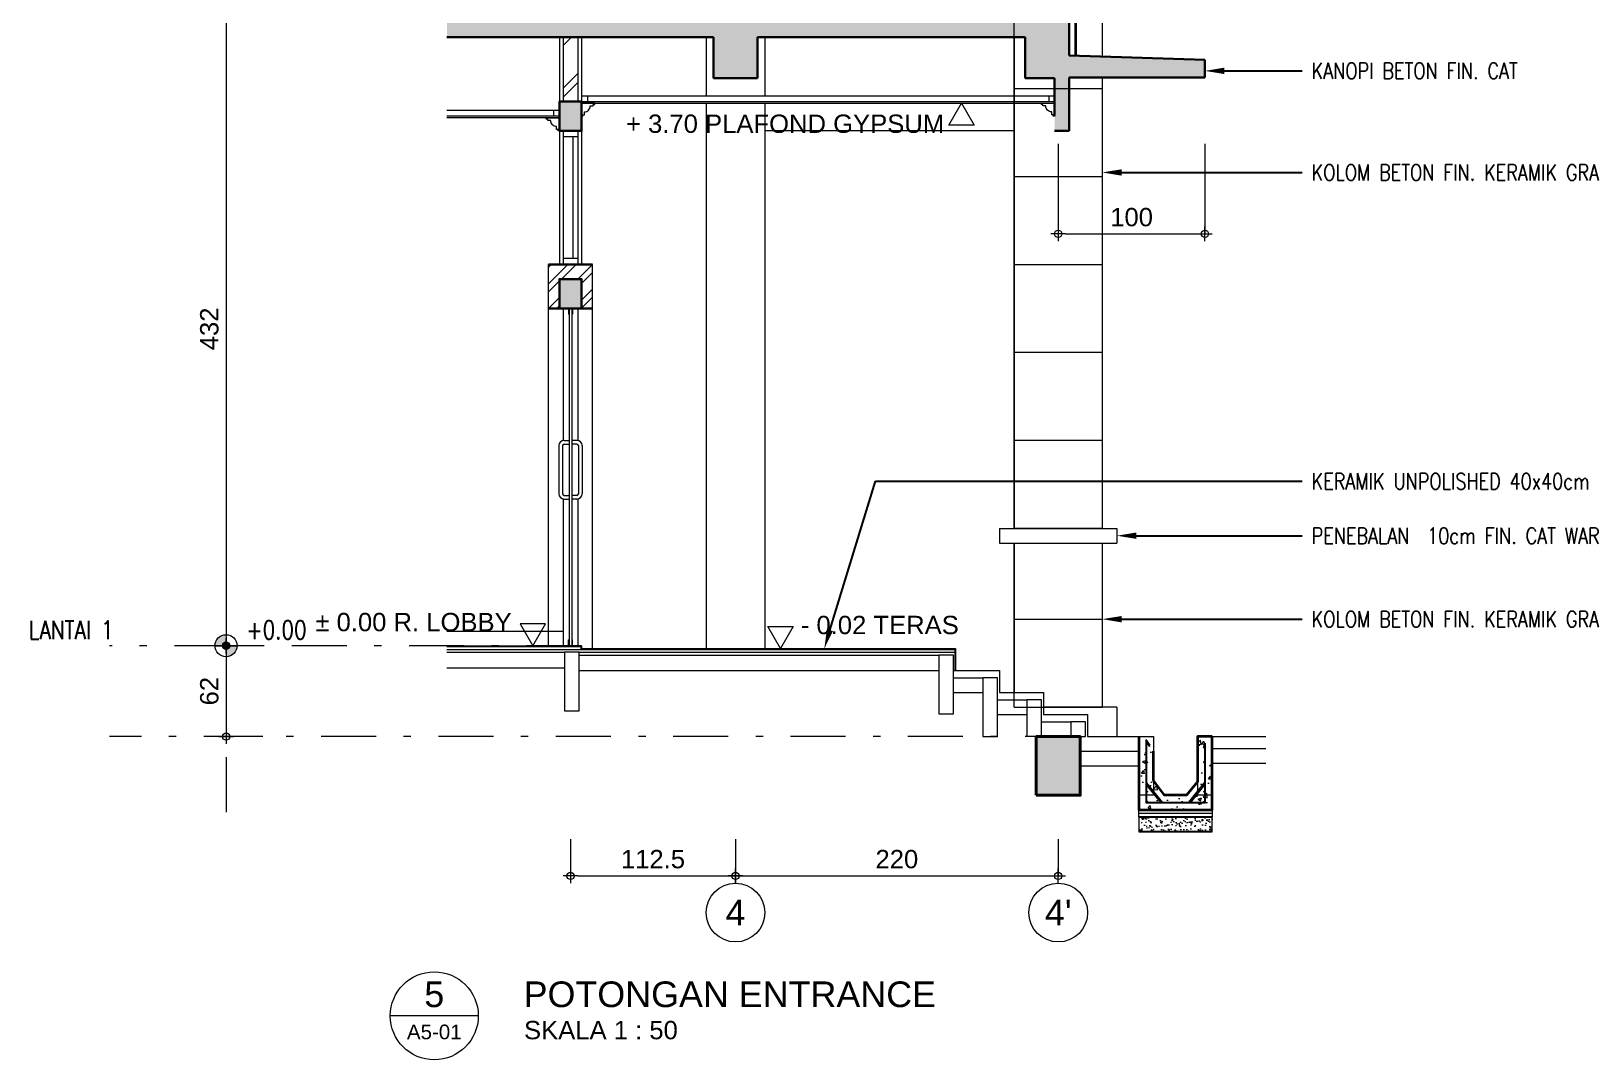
# Model space of a CAD drawing. Header units: millimetres. Extents: x -11 to 1625, y -267 to 180.
# Drawn here: x 1106.53 to 1127.8, y 140.93 to 154.96 of the extents above; entities that cross this region are included whole.
import ezdxf
from ezdxf import colors
from ezdxf.entities.mleader import LeaderData, LeaderLine
from ezdxf.enums import TextEntityAlignment as Align
from ezdxf.math import Vec2, Vec3

# ---------------------------------------------------------------- set-up
doc = ezdxf.new("R2010")
doc.units = ezdxf.units.MM
doc.linetypes.add('DASHDOT2', pattern=[0.5, 0.25, -0.125, 0, -0.125])
for name, color, linetype, lineweight in [('ars', 11, 'Continuous', 5), ('ARS DIN', 31, 'Continuous', 5), ('ARSIR BETON', 47, 'Continuous', 5), ('ARSIR WARNA', 43, 'Continuous', 0), ('AS2', 7, 'Continuous', 0), ('balok', 111, 'Continuous', 35), ('bata', 5, 'Continuous', 25), ('blk', 1, 'Continuous', 30), ('kol', 1, 'Continuous', 40), ('KOLOM', 1, 'Continuous', 30), ('kus', 63, 'Continuous', 15), ('lan', 7, 'Continuous', 15), ('not', 7, 'Continuous', 20), ('PARTISI', 190, 'Continuous', 9), ('pla', 213, 'Continuous', 15), ('sol kol', 8, 'Continuous', 0), ('tem', 5, 'Continuous', 20), ('TEXT KET. RUANG', 7, 'Continuous', 5), ('TEXT KETERANGAN', 7, 'Continuous', 9), ('u', 6, 'Continuous', 20), ('ukuran', 6, 'Continuous', 20)]:
    doc.layers.add(name, color=color, linetype=linetype, lineweight=lineweight)
doc.layers.add('NOTASI GAMBAR', color=6, linetype='Continuous')
doc.styles.add('ATTR', font='romans.shx', dxfattribs={"width": 0.8, "height": 1.735066})
doc.styles.add('S', font='SIMPLEX', dxfattribs={"width": 1.1})
doc.styles.get("Standard").update_dxf_attribs({"font": 'ARIALUNI.TTF'})
doc.linetypes.add('BATTING', pattern='A,0.0001,-0.1,[134,ltypeshp.shx,S=0.1,R=0,X=-0.1,Y=0],-0.2,[134,ltypeshp.shx,S=0.1,R=180,X=0.1,Y=0],-0.1', length=0.4001)
doc.dimstyles.new('SK 50', dxfattribs={"dimtxt": 0.25, "dimasz": 0.1, "dimexe": 0, "dimexo": 0, "dimgap": 0.1, "dimtad": 1, "dimdec": 0, "dimlfac": 50, "dimzin": 12, "dimdsep": 46, "dimtxsty": 'Standard', "dimblk": 'BULAT', "dimcen": 0.1, "dimclrd": 256, "dimclre": 256, "dimclrt": 256, "dimadec": 0, "dimazin": 3, "dimtfac": 1, "dimtdec": 0, "dimtofl": 0, "dimtmove": 0, "dimatfit": 3, "dimldrblk": 'BULAT', "dimfxl": 0, "dimtolj": 1, "dimtzin": 0, "dimlwd": -1, "dimlwe": -1, "dimarcsym": 0})

# ---------------------------------------------------------------- blocks, each defined once
blk = doc.blocks.new('PEIL')
blk.add_lwpolyline([(-0.188, 0.325), (0.188, 0.325), (0, 0)], close=True)
at = {"style": 'S', "width": 1.1, "flags": 4}
blk.add_attdef('CAT', (0.265, 0.036), '', height=0.2, dxfattribs=at)
blk = doc.blocks.new('PEILA')
blk.add_lwpolyline([(-0.188, -0.325), (0.188, -0.325), (0, 0)], close=True)
at = {"style": 'S', "width": 1.1, "flags": 4}
blk.add_attdef('CAT', (0.265, -0.289), '', height=0.2, dxfattribs=at)
blk = doc.blocks.new('BULAT')
for p, q in [((-1, 0), (1, 0)), ((0, -1), (0, 1))]:
    blk.add_line(p, q)
blk.add_circle((0, 0), 0.5)
blk = doc.blocks.new('*D69')
at = {"layer": 'Defpoints', "color": 0, "ltscale": 0.15}
for p in [(1116.129, 143.936), (1120.529, 143.936), (1120.529, 143.436)]:
    blk.add_point(p, dxfattribs=at)
at = {"layer": 'u', "ltscale": 0.15}
for p, q in [((1116.129, 143.936), (1116.129, 143.436)), ((1120.529, 143.936), (1120.529, 143.436)), ((1116.229, 143.436), (1120.429, 143.436))]:
    blk.add_line(p, q, dxfattribs=at)
at = {"layer": 'u', "ltscale": 0.15, "xscale": 0.1, "yscale": 0.1, "zscale": 0.1, "rotation": 180}
blk.add_blockref('BULAT', (1116.129, 143.436), dxfattribs=at)
at = {"layer": 'u', "ltscale": 0.15, "xscale": 0.1, "yscale": 0.1, "zscale": 0.1}
blk.add_blockref('BULAT', (1120.529, 143.436), dxfattribs=at)
at = {"layer": 'u', "ltscale": 0.15, "insert": (1118.329, 143.664), "char_height": 0.25, "attachment_point": 5}
blk.add_mtext('\\A1;220', dxfattribs=at)
blk = doc.blocks.new('*D70')
at = {"layer": 'Defpoints', "color": 0, "ltscale": 0.15}
for p in [(1113.879, 143.936), (1116.129, 143.936), (1116.129, 143.436)]:
    blk.add_point(p, dxfattribs=at)
at = {"layer": 'u', "ltscale": 0.15}
for p, q in [((1113.879, 143.936), (1113.879, 143.436)), ((1116.129, 143.936), (1116.129, 143.436)), ((1113.979, 143.436), (1116.029, 143.436))]:
    blk.add_line(p, q, dxfattribs=at)
at = {"layer": 'u', "ltscale": 0.15, "xscale": 0.1, "yscale": 0.1, "zscale": 0.1, "rotation": 180}
blk.add_blockref('BULAT', (1113.879, 143.436), dxfattribs=at)
at = {"layer": 'u', "ltscale": 0.15, "xscale": 0.1, "yscale": 0.1, "zscale": 0.1}
blk.add_blockref('BULAT', (1116.129, 143.436), dxfattribs=at)
at = {"layer": 'u', "ltscale": 0.15, "insert": (1115.004, 143.664), "char_height": 0.25, "attachment_point": 5}
blk.add_mtext('\\A1;112.5', dxfattribs=at)
blk = doc.blocks.new('NAV')
blk.add_circle((0, -0.4), 0.4)
at = {"style": 'S', "width": 0.75, "flags": 4}
blk.add_attdef('AV', text='', height=0.3, dxfattribs=at).set_placement((0, -0.4), align=Align.MIDDLE)
blk = doc.blocks.new('Ndtpd')
blk.add_line((0.747, 0), (-0.747, 0))
blk.add_circle((0, 0), 0.747)
at = {"flags": 4}
for tag, height, p in [('NO', 0.5, (0, 0.148)), ('NOLBR', 0.3, (0, -0.398))]:
    blk.add_attdef(tag, text='', height=height, dxfattribs=at).set_placement(p, align=Align.CENTER)
for tag, p, height in [('NDTPD', (1.516, 0.148), 0.5), ('SKALA', (1.523, -0.398), 0.3)]:
    blk.add_attdef(tag, p, '', height=height, dxfattribs=at)
blk = doc.blocks.new('*D104')
at = {"layer": 'Defpoints', "color": 0, "ltscale": 0.15}
for p in [(1109.684, 155.216), (1109.184, 146.576), (1109.684, 146.576)]:
    blk.add_point(p, dxfattribs=at)
at = {"layer": 'u', "ltscale": 0.15}
for p, q in [((1109.684, 155.216), (1109.184, 155.216)), ((1109.184, 155.116), (1109.184, 146.676)), ((1109.684, 146.576), (1109.184, 146.576))]:
    blk.add_line(p, q, dxfattribs=at)
at = {"layer": 'u', "ltscale": 0.15, "xscale": 0.1, "yscale": 0.1, "zscale": 0.1}
for p, rotation in [((1109.184, 155.216), 90), ((1109.184, 146.576), 270)]:
    blk.add_blockref('BULAT', p, dxfattribs=dict(at, rotation=rotation))
at = {"layer": 'u', "ltscale": 0.15, "insert": (1108.956, 150.896), "char_height": 0.25, "attachment_point": 5, "rotation": 90}
blk.add_mtext('\\A1;432', dxfattribs=at)
blk = doc.blocks.new('*D106')
at = {"layer": 'Defpoints', "color": 0, "ltscale": 0.15}
for p in [(1109.684, 146.576), (1109.184, 145.336), (1109.684, 145.336)]:
    blk.add_point(p, dxfattribs=at)
at = {"layer": 'u', "ltscale": 0.15}
for p, q in [((1109.684, 146.576), (1109.184, 146.576)), ((1109.184, 146.476), (1109.184, 145.436)), ((1109.684, 145.336), (1109.184, 145.336))]:
    blk.add_line(p, q, dxfattribs=at)
at = {"layer": 'u', "ltscale": 0.15, "xscale": 0.1, "yscale": 0.1, "zscale": 0.1}
for p, rotation in [((1109.184, 146.576), 90), ((1109.184, 145.336), 270)]:
    blk.add_blockref('BULAT', p, dxfattribs=dict(at, rotation=rotation))
at = {"layer": 'u', "ltscale": 0.15, "insert": (1108.956, 145.956), "char_height": 0.25, "attachment_point": 5, "rotation": 90}
blk.add_mtext('\\A1;62', dxfattribs=at)
blk = doc.blocks.new('*D108')
at = {"layer": 'Defpoints', "color": 0, "ltscale": 0.15}
for p in [(1120.529, 153.419), (1122.529, 153.419), (1122.529, 152.192)]:
    blk.add_point(p, dxfattribs=at)
at = {"layer": 'u', "ltscale": 0.15}
for p, q in [((1120.529, 153.419), (1120.529, 152.192)), ((1122.529, 153.419), (1122.529, 152.192)), ((1120.629, 152.192), (1122.429, 152.192))]:
    blk.add_line(p, q, dxfattribs=at)
at = {"layer": 'u', "ltscale": 0.15, "xscale": 0.1, "yscale": 0.1, "zscale": 0.1, "rotation": 180}
blk.add_blockref('BULAT', (1120.529, 152.192), dxfattribs=at)
at = {"layer": 'u', "ltscale": 0.15, "xscale": 0.1, "yscale": 0.1, "zscale": 0.1}
blk.add_blockref('BULAT', (1122.529, 152.192), dxfattribs=at)
at = {"layer": 'u', "ltscale": 0.15, "insert": (1121.529, 152.419), "char_height": 0.25, "attachment_point": 5}
blk.add_mtext('\\A1;100', dxfattribs=at)
blk = doc.blocks.new('NOT17')
h = blk.add_hatch(color=256)
edge = h.paths.add_edge_path()
edge.add_arc((0, 0), 0.05, 0, 360)
at = {"layer": 'ARSIR BETON'}
h = blk.add_hatch(color=256, dxfattribs=at)
h.paths.add_polyline_path([(0, 0.05), (0, 0.15, 0.414214), (-0.15, 0), (-0.05, 0, -0.414214)])
h.paths.add_polyline_path([(0.15, 0), (0.05, 0, -0.414214), (0, -0.05), (0, -0.15, 0.414214)])
at = {"layer": 'ukuran', "lineweight": 15}
for points in [[(-0.15, 0), (-0.05, 0)], [(0, 0.15), (0, 0.05)], [(0.05, 0), (0.15, 0)], [(0, -0.05), (0, -0.15)]]:
    blk.add_lwpolyline(points, dxfattribs=at)
at = {"layer": 'ukuran', "color": 15}
for radius in [0.15, 0.05]:
    blk.add_circle((0, 0), radius, dxfattribs=at)

msp = doc.modelspace()

# ---------------------------------------------------------------- hatches: boundary and pattern name
at = {"layer": 'ars'}
h = msp.add_hatch(dxfattribs=at)
h.set_pattern_fill('TEMBOK', color=256, scale=0.5)
h.set_pattern_definition([(45, (1085.88786, 55.57783), (-0.3535534, 0.3535534), []), (45, (1086.01286, 55.57783), (-0.3535534, 0.3535534), [])])
h.paths.add_polyline_path([(1113.9794209, 154.8758419), (1113.7794209, 154.8758419), (1113.7794209, 153.9958419), (1113.9794209, 153.9958419)])
h = msp.add_hatch(dxfattribs=at)
h.set_pattern_fill('ANSI32,_O', color=256, scale=0.025)
h.set_pattern_definition([(45, (1113.57942, 151.17584), (-0.16838, 0.16838), []), (45, (1113.69167, 151.17584), (-0.16838, 0.16838), [])])
h.paths.add_polyline_path([(1114.1794209, 151.7758419), (1113.5794209, 151.7758419), (1113.5794209, 151.1758419), (1113.7294209, 151.1758419), (1113.7294209, 151.5758419), (1114.0294209, 151.5758419), (1114.0294209, 151.1758419), (1114.1794209, 151.1758419)])
at = {"layer": 'ARS DIN'}
h = msp.add_hatch(dxfattribs=at)
h.set_pattern_fill('_USER', color=256, scale=1.2, style=0, double=1, pattern_type=0)
h.set_pattern_definition([(0, (1121.1294, 148.1758), (0, 1.2), []), (90, (1121.1294, 148.1758), (-1.2, 7e-17), [])])
h.paths.add_polyline_path([(1120.8794209, 160.4958419), (1120.8794209, 158.3958419), (1120.7794209, 158.3958419), (1120.7794209, 154.6225986), (1120.6794209, 154.6258419), (1120.6794209, 155.1158419), (1119.9294209, 155.1158419), (1119.9294209, 148.1758419), (1121.1294209, 148.1758419), (1121.1294209, 160.4958419)])
h = msp.add_hatch(dxfattribs=at)
h.set_pattern_fill('_USER', color=256, scale=1.2, style=0, double=1, pattern_type=0)
h.set_pattern_definition([(0, (1121.1294, 145.7358), (0, 1.2), []), (90, (1121.1294, 145.7358), (-1.2, 7e-17), [])])
h.paths.add_polyline_path([(1121.1294209, 147.9758419), (1119.9294209, 147.9758419), (1119.9294209, 145.7358419), (1121.1294209, 145.7358419)])
at = {"layer": 'ARSIR BETON'}
h = msp.add_hatch(dxfattribs=at)
h.set_pattern_fill('AR-CONC', color=256, scale=0.0025, style=0)
h.set_pattern_definition([(50, (870.74872, 71.86736), (0.4554469, -0.0398464), [0.04762345, -0.523858]), (355, (870.74872, 71.86736), (-0.0881042, 0.4776261), [0.0380988, -0.4190864]), (100.451, (870.78668, 71.86404), (0.3673443, 0.4377775), [0.0404737, -0.44521055]), (46.1842, (870.7487, 71.99436), (0.6776756, -0.1051024), [0.0714352, -0.785787]), (96.6356, (870.8052, 71.9856), (0.5934913, 0.6185438), [0.0607105, -0.6678158]), (351.184, (870.7487, 71.99436), (0.5934922, 0.6185427), [0.0571481, -0.6286296]), (21, (870.81222, 71.9626), (0.3790249, -0.2556555), [0.04762345, -0.523858]), (326, (870.8122, 71.9626), (0.15450006, 0.460455), [0.0380988, -0.4190864]), (71.4514, (870.8438, 71.9413), (0.5335239, 0.2048005), [0.0404737, -0.44521055]), (37.5, (870.74872, 71.86736), (0.00772126, 0.21138073), [0, -0.41400656, 0, -0.4254362, 0, -0.42067384]), (7.5, (870.74872, 71.86736), (0.16704373, 0.2504433), [0, -0.24256213, 0, -0.40448187, 0, -0.1603323]), (327.5, (870.60712, 71.86736), (0.33896548, -0.0143214), [0, -0.15874485, 0, -0.49528392, 0, -0.65720366]), (317.5, (870.54363, 71.86736), (0.37031093, 0.06356416), [0, -0.2063683, 0, -0.32891932, 0, -0.46670985])])
h.paths.add_polyline_path([(1122.4293949, 145.0358451), (1122.6293884, 145.0358451), (1122.6293884, 144.3358678), (1121.6294209, 144.3358678), (1121.6294209, 145.3358354), (1121.8294144, 145.3358354), (1121.8294144, 144.7358548), (1121.9794095, 144.5358613), (1122.2793998, 144.5358613), (1122.4273903, 144.7214849), (1122.4277088, 144.8190736), (1122.4293949, 144.8214817)])
h.paths.add_polyline_path([(1122.6293884, 145.115909), (1122.4293949, 145.115909), (1122.4293949, 145.3358354), (1122.5293917, 145.3358354), (1122.6293884, 145.3358354)])
h = msp.add_hatch(dxfattribs=at)
h.set_pattern_fill('AR-SAND', color=256, scale=0.002, style=0)
h.set_pattern_definition([(37.5, (1361.03932, 91.55268), (-0.003199959, 0.09787947), [0, -0.077213493, 0, -0.086357196, 0, -0.08254732]), (7.5, (1361.03932, 91.55268), (0.08990174, 0.143360366), [0, -0.041654648, 0, -0.06959374, 0, -0.026669134]), (327.5, (1360.97683, 91.55268), (0.158193338, 0.000287428), [0, -0.025399175, 0, -0.091437032, 0, -0.119376125]), (317.5, (1360.97683, 91.55268), (0.15270633, 0.04458442), [0, -0.012699588, 0, -0.059942054, 0, -0.068577774])])
h.paths.add_polyline_path([(1121.6294209, 144.0358776), (1122.6293884, 144.0358776), (1122.6293884, 144.2358711), (1121.6294209, 144.2358711)])
at = {"layer": 'sol kol'}
h = msp.add_hatch(color=256, dxfattribs=at)
h.dxf.hatch_style = 1
h.paths.add_polyline_path([(1112.1952872, 155.1158419), (1112.1952872, 154.8758419), (1115.8294209, 154.8758419), (1115.8294209, 154.3158419), (1116.4294209, 154.3158419), (1116.4294209, 154.8758419), (1120.0794209, 154.8758419), (1120.0794209, 154.3158419), (1120.4794209, 154.3158419), (1120.4794209, 154.0290876), (1120.4794209, 153.9158419), (1120.4794209, 153.5958419), (1120.6794209, 153.5958419), (1120.6794209, 154.3258419), (1122.5294209, 154.3258419), (1122.5294209, 154.5658419), (1120.6794209, 154.6258419), (1120.6794209, 155.1158419)])
h = msp.add_hatch(color=256, dxfattribs=at)
h.dxf.hatch_style = 1
h.paths.add_polyline_path([(1113.7294209, 153.9958419), (1113.7294209, 153.5958419), (1114.0294209, 153.5958419), (1114.0294209, 153.9958419)])
h = msp.add_hatch(color=256, dxfattribs=at)
h.dxf.hatch_style = 1
h.paths.add_polyline_path([(1113.7294209, 151.5758419), (1113.7294209, 151.1758419), (1114.0294209, 151.1758419), (1114.0294209, 151.5758419)])
h = msp.add_hatch(color=256, dxfattribs=at)
h.dxf.hatch_style = 1
h.paths.add_polyline_path([(1120.2294209, 144.5358419), (1120.8294209, 144.5358419), (1120.8294209, 145.3358419), (1120.2294209, 145.3358419)])

# ---------------------------------------------------------------- linework, layer by layer
for p, q in [((1122.6293884, 144.2358711), (1121.6294209, 144.2358711)), ((1122.6293884, 144.0358776), (1121.6294209, 144.0358776))]:
    msp.add_line(p, q)
at = {"layer": 'ars'}
for p, q in [((1120.7794209, 154.6225986), (1120.7794209, 164.3683369)), ((1113.7794209, 154.8758419), (1113.7794209, 153.9958419)), ((1113.9794209, 154.8758419), (1113.9794209, 153.9958419)), ((1114.0294209, 153.9758419), (1120.4794209, 153.9758419)), ((1113.7294209, 153.7758419), (1112.1952872, 153.7758419)), ((1112.1952872, 146.7758419), (1113.7794209, 146.7758419))]:
    msp.add_line(p, q, dxfattribs=at)
at = {"layer": 'ars', "linetype": 'BATTING', "ltscale": 0.1}
for points in [[(1112.1952872, 146.5258419), (1114.0194209, 146.5258419)], [(1113.9994209, 146.4858419), (1119.1194209, 146.4858419)]]:
    msp.add_lwpolyline(points, dxfattribs=at)
at = {"layer": 'ars'}
for points in [[(1121.6294209, 144.3358678), (1122.6293884, 144.3358678), (1122.6293884, 144.2358711), (1121.6294209, 144.2358711)], [(1121.6294209, 144.0358776), (1122.6293884, 144.0358776), (1122.6293884, 144.2358711), (1121.6294209, 144.2358711)]]:
    msp.add_lwpolyline(points, close=True, dxfattribs=at)
at = {"layer": 'ARSIR WARNA', "linetype": 'BATTING', "ltscale": 0.12}
msp.add_lwpolyline([(1122.6293884, 144.2858694), (1121.6294209, 144.2858694)], dxfattribs=at)
at = {"layer": 'AS2', "linetype": 'DASHDOT2', "ltscale": 3}
for p, q in [((1109.1836032, 165.8564548), (1109.1836032, 144.3018642)), ((1114.0294209, 146.5758419), (1107.5935086, 146.5758419)), ((1120.8294209, 145.3358419), (1107.5935086, 145.3358419))]:
    msp.add_line(p, q, dxfattribs=at)
at = {"layer": 'balok', "ltscale": 0.01}
for points in [[(1121.6294209, 145.3358419), (1121.6294209, 144.3358678), (1122.6293884, 144.3358678), (1122.6293884, 145.3358354)], [(1122.6293884, 145.3358354), (1122.4293949, 145.3358354), (1122.4293949, 144.7214849), (1122.2793998, 144.5358613), (1121.9794095, 144.5358613), (1121.8294144, 144.7358548), (1121.8294144, 145.1358419)], [(1122.6293884, 145.115909), (1122.6293884, 145.2358386)]]:
    msp.add_lwpolyline(points, dxfattribs=at)
at = {"layer": 'bata', "lineweight": 9}
for p, q in [((1121.7244178, 145.29006), (1121.7244178, 144.4308647)), ((1121.7344175, 145.2583451), (1121.7344175, 144.4408644)), ((1122.5286772, 144.4408644), (1122.5286772, 145.2074617)), ((1122.5386768, 144.4308647), (1122.5386768, 145.244781)), ((1121.7244178, 144.4308647), (1122.5386768, 144.4308647)), ((1121.7344175, 144.4408644), (1122.5286772, 144.4408644))]:
    msp.add_line(p, q, dxfattribs=at)
at = {"layer": 'bata'}
for p, q in [((1121.7676843, 145.2108351), (1121.7758756, 145.2165707)), ((1121.7344175, 144.7073339), (1121.9475931, 144.4408644)), ((1121.7344175, 144.6817222), (1121.9271037, 144.4408644)), ((1122.3112162, 144.4408644), (1122.5286772, 144.7126906)), ((1122.3317056, 144.4408644), (1122.5286772, 144.6870789))]:
    msp.add_line(p, q, dxfattribs=at)
for points in [[(1121.7758756, 145.2165707), (1121.7244178, 145.29006)], [(1121.7758756, 145.2165707), (1121.7676843, 145.2108351), (1121.7344175, 145.2583451)]]:
    msp.add_lwpolyline(points, dxfattribs=at)
at = {"layer": 'bata', "lineweight": 9}
msp.add_lwpolyline([(1122.5286772, 145.2074617), (1122.516258, 145.1859511), (1122.507598, 145.190951), (1122.5386768, 145.244781)], dxfattribs=at)
at = {"layer": 'bata'}
for centre in [(1121.7397862, 145.2383746), (1122.5233756, 145.1875232), (1121.7355008, 144.9858467), (1121.7355008, 144.9858467), (1121.738948, 144.9858467), (1122.5233085, 144.9858467), (1122.5233085, 144.9858467), (1121.7369435, 144.5858597), (1122.5213039, 144.5858597), (1121.7397862, 144.4462331), (1122.5224703, 144.4462331)]:
    msp.add_circle(centre, 0.0053687, dxfattribs=at)
at = {"layer": 'blk'}
for p, q in [((1120.6794209, 155.1158419), (1120.6794209, 154.6258419)), ((1120.6794209, 155.1158419), (1120.6794209, 154.6258419)), ((1112.1952872, 154.8758419), (1115.8294209, 154.8758419)), ((1115.8294209, 154.8758419), (1115.8294209, 154.3158419)), ((1115.8294209, 154.8758419), (1115.8294209, 154.3158419)), ((1116.4294209, 154.8758419), (1120.0794209, 154.8758419)), ((1116.4294209, 154.8758419), (1116.4294209, 154.3158419)), ((1116.4294209, 154.8758419), (1120.0794209, 154.8758419)), ((1116.4294209, 154.8758419), (1116.4294209, 154.3158419)), ((1120.6794209, 154.6258419), (1122.5294209, 154.5658419)), ((1120.6794209, 154.6258419), (1122.5294209, 154.5658419)), ((1122.5294209, 154.5658419), (1122.5294209, 154.3258419)), ((1122.5294209, 154.5658419), (1122.5294209, 154.3258419)), ((1115.8294209, 154.3158419), (1116.4294209, 154.3158419)), ((1115.8294209, 154.3158419), (1116.4294209, 154.3158419)), ((1120.4794209, 154.3158419), (1120.4794209, 154.0290876)), ((1120.4794209, 154.3158419), (1120.4794209, 154.0290876)), ((1120.6794209, 154.3258419), (1120.6794209, 153.5958419)), ((1120.6794209, 154.3258419), (1122.5294209, 154.3258419)), ((1120.6794209, 154.3258419), (1120.6794209, 153.5958419)), ((1120.6794209, 154.3258419), (1122.5294209, 154.3258419)), ((1120.4794209, 154.1158419), (1120.4794209, 153.7958419)), ((1120.4794209, 154.1158419), (1120.4794209, 153.7958419)), ((1120.4794209, 154.0290876), (1120.4794209, 153.9158419)), ((1120.4794209, 154.0290876), (1120.4794209, 153.9158419)), ((1120.4794209, 153.5958419), (1120.6794209, 153.5958419)), ((1120.4794209, 153.5958419), (1120.6794209, 153.5958419))]:
    msp.add_line(p, q, dxfattribs=at)
msp.add_lwpolyline([(1120.4794209, 154.3158419), (1120.0794209, 154.3158419), (1120.0794209, 154.8758419)], dxfattribs=at)
for points in [[(1113.7294209, 153.5958419), (1114.0294209, 153.5958419), (1114.0294209, 153.9958419), (1113.7294209, 153.9958419)], [(1113.7294209, 151.1758419), (1114.0294209, 151.1758419), (1114.0294209, 151.5758419), (1113.7294209, 151.5758419)]]:
    msp.add_lwpolyline(points, close=True, dxfattribs=at)
at = {"layer": 'kol'}
msp.add_lwpolyline([(1120.2294209, 144.5358419), (1120.8294209, 144.5358419), (1120.8294209, 145.3358419), (1120.2294209, 145.3358419)], close=True, dxfattribs=at)
at = {"layer": 'KOLOM'}
for p, q in [((1113.5794209, 151.7758419), (1114.1794209, 151.7758419)), ((1113.5794209, 151.1758419), (1114.1794209, 151.1758419))]:
    msp.add_line(p, q, dxfattribs=at)
at = {"layer": 'kus'}
for p, q in [((1113.7794209, 153.5958419), (1113.7794209, 151.7758419)), ((1113.9794209, 153.5158419), (1113.7794209, 153.5158419)), ((1113.9094209, 153.5158419), (1113.9094209, 151.8558419)), ((1113.9794209, 153.5958419), (1113.9794209, 151.7758419)), ((1113.9794209, 151.8558419), (1113.7794209, 151.8558419)), ((1113.8514209, 151.1758419), (1113.8514209, 151.0958419)), ((1113.8614209, 151.0958419), (1113.8514209, 151.0958419)), ((1113.8614209, 151.1758419), (1113.8614209, 146.5758419)), ((1113.8974209, 151.1758419), (1113.8974209, 146.5758419)), ((1113.9074209, 151.0958419), (1113.8974209, 151.0958419)), ((1113.9074209, 151.1758419), (1113.9074209, 151.0958419)), ((1113.7914209, 149.3758419), (1113.8614209, 149.3758419)), ((1113.9674209, 149.3758419), (1113.8974209, 149.3758419)), ((1113.7214209, 149.3058419), (1113.7214209, 148.6458419)), ((1113.7714209, 149.3058419), (1113.7714209, 148.6458419)), ((1113.7914209, 149.3258419), (1113.8614209, 149.3258419)), ((1113.9674209, 149.3258419), (1113.8974209, 149.3258419)), ((1113.9874209, 149.3058419), (1113.9874209, 148.6458419)), ((1114.0374209, 149.3058419), (1114.0374209, 148.6458419)), ((1113.7914209, 148.6258419), (1113.8614209, 148.6258419)), ((1113.7914209, 148.5758419), (1113.8614209, 148.5758419)), ((1113.9674209, 148.6258419), (1113.8974209, 148.6258419)), ((1113.9674209, 148.5758419), (1113.8974209, 148.5758419)), ((1113.8614209, 146.6558419), (1113.8514209, 146.6558419)), ((1113.8514209, 146.5758419), (1113.8514209, 146.6558419)), ((1113.9074209, 146.6558419), (1113.8974209, 146.6558419)), ((1113.9074209, 146.5758419), (1113.9074209, 146.6558419))]:
    msp.add_line(p, q, dxfattribs=at)
for centre, radius, start, end in [((1113.7914209, 149.3058419), 0.07, 90, 180), ((1113.9674209, 149.3058419), 0.07, 0, 90), ((1113.7914209, 149.3058419), 0.02, 90, 180), ((1113.9674209, 149.3058419), 0.02, 0, 90), ((1113.7914209, 148.6458419), 0.07, 180, 270), ((1113.7914209, 148.6458419), 0.02, 180, 270), ((1113.9674209, 148.6458419), 0.02, 270, 0), ((1113.9674209, 148.6458419), 0.07, 270, 0)]:
    msp.add_arc(centre, radius, start, end, dxfattribs=at)
at = {"layer": 'lan'}
for p, q in [((1113.7294209, 153.5958419), (1113.7294209, 151.7758419)), ((1114.0294209, 153.5958419), (1114.0294209, 151.7758419)), ((1119.9294209, 153.5958419), (1116.5294209, 153.5958419)), ((1113.5794209, 146.5758419), (1113.5794209, 151.7758419)), ((1114.1794209, 146.5358419), (1114.1794209, 151.7758419)), ((1112.1952872, 146.5758419), (1114.0294209, 146.5758419)), ((1114.0294209, 146.5758419), (1114.0294209, 146.5358419)), ((1114.0294209, 146.5358419), (1119.1294209, 146.5358419)), ((1119.1294209, 146.5358419), (1119.1294209, 146.2358419)), ((1112.1952872, 146.2758419), (1113.7994209, 146.2758419)), ((1113.9994209, 146.2358419), (1118.8994209, 146.2358419)), ((1119.0994209, 146.2358419), (1119.1294209, 146.2358419)), ((1119.1294209, 146.2358419), (1119.7294209, 146.2358419)), ((1119.7294209, 146.2358419), (1119.7294209, 145.9358419)), ((1119.0994209, 146.1358419), (1119.4994209, 146.1358419)), ((1119.0994209, 145.9358419), (1119.4994209, 145.9358419)), ((1119.6994209, 145.8358419), (1120.0994209, 145.8358419)), ((1119.7294209, 145.9358419), (1120.3294209, 145.9358419)), ((1120.3294209, 145.9358419), (1120.3294209, 145.6358419)), ((1119.6994209, 145.6358419), (1120.0994209, 145.6358419)), ((1120.2994209, 145.5358419), (1120.6994209, 145.5358419)), ((1120.3294209, 145.6358419), (1120.9294209, 145.6358419)), ((1120.9294209, 145.6358419), (1120.9294209, 145.3358419)), ((1120.2994209, 145.3358419), (1120.6994209, 145.3358419)), ((1120.9294209, 145.3358419), (1121.8294209, 145.3358419)), ((1121.8294209, 145.3358419), (1121.8294209, 145.1358419)), ((1121.8294209, 145.3358419), (1121.8294209, 145.1358419)), ((1122.4294209, 145.3358419), (1123.3590823, 145.3358419)), ((1122.6293884, 145.3358354), (1122.6293884, 145.2078395)), ((1122.6293884, 145.3358354), (1122.6293884, 145.2078395)), ((1120.8294209, 145.1358419), (1121.6294209, 145.1358419)), ((1122.6294209, 145.1758419), (1123.3590823, 145.1758419)), ((1120.8294209, 144.9358419), (1121.6294209, 144.9358419)), ((1122.6294209, 144.9758419), (1123.3590823, 144.9758419))]:
    msp.add_line(p, q, dxfattribs=at)
for points in [[(1114.1894209, 153.9358419), (1114.1894209, 153.9558419), (1114.2094209, 153.9558419), (1114.2094209, 153.9758419), (1114.0294209, 153.9758419), (1114.0294209, 153.7958419), (1114.0494209, 153.7958419), (1114.0494209, 153.8158419), (1114.0694209, 153.8158419), (1114.0694209, 153.8558419, 0.4142135624), (1114.1494209, 153.9358419)], [(1120.3194209, 153.9358419), (1120.3194209, 153.9558419), (1120.2994209, 153.9558419), (1120.2994209, 153.9758419), (1120.4794209, 153.9758419), (1120.4794209, 153.7958419), (1120.4594209, 153.7958419), (1120.4594209, 153.8158419), (1120.4394209, 153.8158419), (1120.4394209, 153.8558419, -0.4142135624), (1120.3594209, 153.9358419)], [(1120.3194209, 153.9358419), (1120.3194209, 153.9558419), (1120.2994209, 153.9558419), (1120.2994209, 153.9758419), (1120.4794209, 153.9758419), (1120.4794209, 153.7958419), (1120.4594209, 153.7958419), (1120.4594209, 153.8158419), (1120.4394209, 153.8158419), (1120.4394209, 153.8558419, -0.4142135624), (1120.3594209, 153.9358419)], [(1113.5694209, 153.7358419), (1113.5694209, 153.7558419), (1113.5494209, 153.7558419), (1113.5494209, 153.7758419), (1113.7294209, 153.7758419), (1113.7294209, 153.5958419), (1113.7094209, 153.5958419), (1113.7094209, 153.6158419), (1113.6894209, 153.6158419), (1113.6894209, 153.6558419, -0.4142135624), (1113.6094209, 153.7358419)]]:
    msp.add_lwpolyline(points, format="xyb", close=True, dxfattribs=at)
for points in [[(1112.1952872, 146.5758419), (1114.0294209, 146.5758419), (1114.0294209, 146.5358419), (1119.1294209, 146.5358419), (1119.1294209, 146.2358419)], [(1112.1952872, 146.5658419), (1114.0194209, 146.5658419), (1114.0194209, 146.5258419), (1119.1194209, 146.5258419), (1119.1194209, 146.2358419)], [(1112.1952872, 146.4858419), (1113.7994209, 146.4858419)], [(1113.9994209, 146.4458419), (1118.8994209, 146.4458419)]]:
    msp.add_lwpolyline(points, dxfattribs=at)
at = {"layer": 'PARTISI'}
for p, q in [((1113.7794209, 151.1758419), (1113.7794209, 149.3748056)), ((1113.9794209, 151.1758419), (1113.9794209, 149.3748056)), ((1113.7794209, 148.5768781), (1113.7794209, 146.5758419)), ((1113.9794209, 148.5768781), (1113.9794209, 146.5758419))]:
    msp.add_line(p, q, dxfattribs=at)
at = {"layer": 'pla'}
for p, q in [((1120.7594209, 154.6232473), (1120.7594209, 164.3483369)), ((1114.0294209, 154.0758419), (1120.4794209, 154.0758419)), ((1114.1094209, 154.0758419), (1114.1094209, 153.9958419)), ((1120.3994209, 154.0758419), (1120.3994209, 153.9958419)), ((1120.3994209, 154.0758419), (1120.3994209, 153.9958419)), ((1113.7294209, 153.8758419), (1112.1952872, 153.8758419)), ((1113.6494209, 153.8758419), (1113.6494209, 153.7958419)), ((1114.0294209, 153.9958419), (1120.4794209, 153.9958419)), ((1113.7294209, 153.7958419), (1112.1952872, 153.7958419))]:
    msp.add_line(p, q, dxfattribs=at)
at = {"layer": 'tem'}
for p, q in [((1121.1294209, 160.4958419), (1121.1294209, 154.6112473)), ((1113.7294209, 154.8758419), (1113.7294209, 153.9958419)), ((1114.0294209, 154.8758419), (1114.0294209, 153.9958419)), ((1115.7294209, 154.8758419), (1115.7294209, 154.0758419)), ((1116.5294209, 154.8758419), (1116.5294209, 154.0758419)), ((1119.9294209, 154.8758419), (1119.9294209, 148.1758419)), ((1121.1294209, 154.3258419), (1121.1294209, 148.1758419)), ((1115.7294209, 153.9758419), (1115.7294209, 146.5358419)), ((1116.5294209, 153.9758419), (1116.5294209, 146.5358419)), ((1119.7294209, 148.1758419), (1119.7294209, 147.9758419)), ((1119.7294209, 148.1758419), (1121.3294209, 148.1758419)), ((1121.3294209, 148.1758419), (1121.3294209, 147.9758419)), ((1119.7294209, 147.9758419), (1121.3294209, 147.9758419)), ((1119.9294209, 147.9758419), (1119.9294209, 145.9358419)), ((1121.1294209, 147.9758419), (1121.1294209, 145.7358419)), ((1120.2994209, 145.8358419), (1120.0994209, 145.8358419)), ((1120.0994209, 145.8358419), (1120.0994209, 145.3358419)), ((1120.2994209, 145.3358419), (1120.2994209, 145.8358419)), ((1121.3294209, 145.7358419), (1120.3294209, 145.7358419)), ((1120.8994209, 145.5358419), (1120.6994209, 145.5358419)), ((1120.6994209, 145.5358419), (1120.6994209, 145.3358419)), ((1120.8994209, 145.3358419), (1120.8994209, 145.5358419)), ((1121.3294209, 145.7358419), (1121.3294209, 145.3358419)), ((1120.2294209, 145.3358419), (1120.0994209, 145.3358419)), ((1120.8294209, 145.3358419), (1120.8994209, 145.3358419)), ((1121.8294209, 145.3358419), (1121.8294209, 144.5358419)), ((1122.4294209, 145.3358419), (1122.4294209, 144.5358419)), ((1122.4294209, 145.3358419), (1122.4294209, 144.5358419)), ((1122.6293884, 145.3358354), (1122.6293884, 144.5358613)), ((1122.6294209, 145.3358419), (1122.6294209, 144.5358419)), ((1122.6294209, 145.3358419), (1122.6294209, 144.5358419)), ((1122.6294209, 145.3358419), (1122.6294209, 144.5358419)), ((1121.6294209, 145.1358419), (1121.6294209, 144.5358419)), ((1121.6294209, 145.1358419), (1121.6294209, 144.5358419)), ((1121.6294209, 145.1358419), (1121.6294209, 144.5358419)), ((1121.8294209, 145.1358419), (1121.8294209, 144.5358419)), ((1121.8294209, 144.5358419), (1121.6294209, 144.5358419)), ((1121.8294209, 144.5358419), (1121.6294209, 144.5358419)), ((1122.6294209, 144.5358419), (1122.4294209, 144.5358419)), ((1122.6294209, 144.5358419), (1122.4294209, 144.5358419))]:
    msp.add_line(p, q, dxfattribs=at)
for points in [[(1113.7994209, 145.6858419), (1113.9994209, 145.6858419), (1113.9994209, 146.4858419), (1113.7994209, 146.4858419)], [(1118.8994209, 145.6458419), (1119.0994209, 145.6458419), (1119.0994209, 146.4458419), (1118.8994209, 146.4458419)], [(1119.4994209, 145.3358419), (1119.6994209, 145.3358419), (1119.6994209, 146.1358419), (1119.4994209, 146.1358419)]]:
    msp.add_lwpolyline(points, close=True, dxfattribs=at)

# ---------------------------------------------------------------- block references
at = {"layer": 'not'}
ref = msp.add_blockref('PEILA', (1119.2104462, 153.9758419), dxfattribs=dict(at, xscale=-0.9237604307034012, yscale=0.9237604307034012, zscale=0.9237604307034012))
ref.add_attrib('CAT', '+ 3.70 PLAFOND GYPSUM', (1114.6360981, 153.56929), dxfattribs={"layer": '0', "height": 0.25, "flags": 4})
ref = msp.add_blockref('PEIL', (1113.365266, 146.5758419), dxfattribs=dict(at, xscale=-0.9237604307034012, yscale=0.9237604307034012, zscale=0.9237604307034012))
ref.add_attrib('CAT', '%%P 0.00 R. LOBBY', (1110.4015188, 146.7731477), dxfattribs={"layer": '0', "height": 0.25, "flags": 4})
ref = msp.add_blockref('PEIL', (1116.7427518, 146.5358419), dxfattribs=dict(at, xscale=0.9237604307034012, yscale=0.9237604307034012, zscale=0.9237604307034012))
ref.add_attrib('CAT', '- 0.02 TERAS', (1117.0194254, 146.7331477), dxfattribs={"layer": '0', "height": 0.25, "flags": 4})
ref = msp.add_blockref('NAV', (1116.1294209, 143.3358419), dxfattribs=at)
ref.add_attrib('AV', '4', dxfattribs={"layer": '0', "height": 0.35, "flags": 4}).set_placement((1116.1294209, 142.9358419), align=Align.MIDDLE)
ref = msp.add_blockref('NAV', (1120.5294209, 143.3358419), dxfattribs=at)
ref.add_attrib('AV', "4'", dxfattribs={"layer": '0', "height": 0.35, "flags": 4}).set_placement((1120.5294209, 142.9358419), align=Align.MIDDLE)
ref = msp.add_blockref('Ndtpd', (1112.0224285, 141.5287021), dxfattribs=dict(at, xscale=0.803212851405533, yscale=0.803212851405533, zscale=0.803212851405533))
ref.add_attrib('NO', '5', dxfattribs={"layer": '0', "height": 0.35, "flags": 4}).set_placement((1112.0221013, 141.647228), align=Align.CENTER)
ref.add_attrib('NDTPD', 'POTONGAN ENTRANCE', (1113.2401131, 141.647228), dxfattribs={"layer": '0', "height": 0.35, "flags": 4})
ref.add_attrib('NOLBR', 'A5-01', dxfattribs={"layer": '0', "height": 0.2, "flags": 4}).set_placement((1112.0221013, 141.2087322), align=Align.CENTER)
ref.add_attrib('SKALA', 'SKALA 1 : 50', (1113.2459132, 141.2087322), dxfattribs={"layer": '0', "height": 0.25, "flags": 4})
at = {"layer": 'NOTASI GAMBAR'}
msp.add_blockref('NOT17', (1109.1836032, 146.5758419), dxfattribs=at)

# ---------------------------------------------------------------- texts
at = {"layer": 'TEXT KET. RUANG', "char_height": 0.25, "attachment_point": 2, "style": 'ATTR'}
for s, insert, width in [('LANTAI 1', (1107.0713585, 146.9171506), 3.654451746), ('+0.00', (1109.8705451, 146.9171506), 1.074971169)]:
    msp.add_mtext(s, dxfattribs=dict(at, insert=insert, width=width))

# ---------------------------------------------------------------- dimensions: what is measured, and where the dimension line sits
at = {"layer": 'u', "ltscale": 0.15}
for base, p1, p2, picture, middle in [((1109.1836032, 146.5758419), (1109.6836032, 155.2158419), (1109.6836032, 146.5758419), '*D104', (1109.1836032, 150.8958419)), ((1109.1836032, 145.3358419), (1109.6836032, 146.5758419), (1109.6836032, 145.3358419), '*D106', (1109.1836032, 145.9558419))]:
    dim = msp.add_linear_dim(base=base, p1=p1, p2=p2, angle=270, dimstyle='SK 50', dxfattribs=at)
    dim.commit()
    dim.dimension.update_dxf_attribs({"geometry": picture, "text_midpoint": middle, "dimtype": 160})
for base, p1, p2, picture, middle in [((1122.5294209, 152.1917039), (1120.5294209, 153.4192932), (1122.5294209, 153.4192932), '*D108', (1121.5294209, 152.1917039)), ((1120.5294209, 143.4358419), (1116.1294209, 143.9358419), (1120.5294209, 143.9358419), '*D69', (1118.3294209, 143.4358419))]:
    dim = msp.add_linear_dim(base=base, p1=p1, p2=p2, dimstyle='SK 50', dxfattribs=at)
    dim.commit()
    dim.dimension.update_dxf_attribs({"geometry": picture, "text_midpoint": middle, "dimtype": 160})
dim = msp.add_linear_dim(base=(1116.1294209, 143.4358419), p1=(1113.8794209, 143.9358419), p2=(1116.1294209, 143.9358419), dimstyle='SK 50', override={"dimdec": 1}, dxfattribs=at)
dim.commit()
dim.dimension.update_dxf_attribs({"geometry": '*D70', "text_midpoint": (1115.0044209, 143.4358419), "dimtype": 160})

# ---------------------------------------------------------------- leaders
at = {"layer": 'TEXT KETERANGAN'}
ml = msp.add_multileader_mtext('Standard', dxfattribs=at)
ml.set_content('{\\C90;KANOPI BETON FIN. CAT}', color=256, style='ATTR')
ml.set_leader_properties()
ml.build(insert=Vec2(0, 0))
ml.multileader.update_dxf_attribs({"text_left_attachment_type": 2, "text_right_attachment_type": 2, "dogleg_length": 2.367, "arrow_head_size": 0.2637542})
ctx = ml.context
ctx.base_point, ctx.char_height, ctx.arrow_head_size, ctx.landing_gap_size, ctx.plane_origin = Vec3(1123.8527464, 154.414857), 0.219795203, 0.2637542, 0.1318771, Vec3(1124.8988877, 153.5107226)
ctx.left_attachment, ctx.right_attachment = 2, 2
notes = []
notes.append((ctx, [(0, (1, 1, 0), (1123.0740462, 154.414857), (1, 0), 0.7787002, [(0, [(1122.5294209, 154.414857)], 0, [])])]))
ctx.mtext.insert, ctx.mtext.flow_direction = Vec3(1123.9846236, 154.5247546), 5
ml = msp.add_multileader_mtext('Standard', dxfattribs=at)
ml.set_content('{\\C90;KOLOM BETON FIN. KERAMIK GRANITE}', color=256, style='ATTR')
ml.set_leader_properties()
ml.build(insert=Vec2(0, 0))
ml.multileader.update_dxf_attribs({"text_left_attachment_type": 2, "text_right_attachment_type": 2, "dogleg_length": 2.367, "arrow_head_size": 0.2637542})
ctx = ml.context
ctx.base_point, ctx.char_height, ctx.arrow_head_size, ctx.landing_gap_size, ctx.plane_origin = Vec3(1123.8527464, 153.0295334), 0.219795203, 0.2637542, 0.1318771, Vec3(1124.8988877, 152.125399)
ctx.left_attachment, ctx.right_attachment = 2, 2
notes.append((ctx, [(0, (1, 1, 0), (1122.759632, 153.0295334), (1, 0), 1.0931145, [(0, [(1121.1294209, 153.0295334)], 0, [])])]))
ctx.mtext.insert, ctx.mtext.flow_direction = Vec3(1123.9846236, 153.139431), 5
ml = msp.add_multileader_mtext('Standard', dxfattribs=at)
ml.set_content('{\\C90;KERAMIK UNPOLISHED 40x40cm}', color=256, style='ATTR')
ml.set_leader_properties()
ml.build(insert=Vec2(0, 0))
ml.multileader.update_dxf_attribs({"text_left_attachment_type": 2, "text_right_attachment_type": 2, "dogleg_length": 2.367, "arrow_head_size": 0.2637542})
ctx = ml.context
ctx.base_point, ctx.char_height, ctx.arrow_head_size, ctx.landing_gap_size, ctx.plane_origin = Vec3(1123.8527464, 148.8178734), 0.219795203, 0.2637542, 0.1318771, Vec3(1124.8988877, 147.913739)
ctx.left_attachment, ctx.right_attachment = 2, 2
notes.append((ctx, [(0, (1, 1, 0), (1118.0389115, 148.8178734), (1, 0), 5.8138349, [(0, [(1117.3393698, 146.5358419)], 0, [])])]))
ctx.mtext.insert, ctx.mtext.flow_direction = Vec3(1123.9846236, 148.927771), 5
ml = msp.add_multileader_mtext('Standard', dxfattribs=at)
ml.set_content('{\\C90;PENEBALAN  10cm FIN. CAT WARNA PUTIH}', color=256, style='ATTR')
ml.set_leader_properties()
ml.build(insert=Vec2(0, 0))
ml.multileader.update_dxf_attribs({"text_left_attachment_type": 2, "text_right_attachment_type": 2, "dogleg_length": 2.367, "arrow_head_size": 0.2637542})
ctx = ml.context
ctx.base_point, ctx.char_height, ctx.arrow_head_size, ctx.landing_gap_size, ctx.plane_origin = Vec3(1123.8527464, 148.0752216), 0.219795203, 0.2637542, 0.1318771, Vec3(1124.8988877, 147.1710872)
ctx.left_attachment, ctx.right_attachment = 2, 2
notes.append((ctx, [(0, (1, 1, 0), (1123.1874369, 148.0752216), (1, 0), 0.6653095, [(0, [(1121.3294209, 148.0758419)], 0, [])])]))
ctx.mtext.insert, ctx.mtext.flow_direction = Vec3(1123.9846236, 148.1851192), 5
ml = msp.add_multileader_mtext('Standard', dxfattribs=at)
ml.set_content('{\\C90;KOLOM BETON FIN. KERAMIK GRANITE}', color=256, style='ATTR')
ml.set_leader_properties()
ml.build(insert=Vec2(0, 0))
ml.multileader.update_dxf_attribs({"text_left_attachment_type": 2, "text_right_attachment_type": 2, "dogleg_length": 2.367, "arrow_head_size": 0.2637542})
ctx = ml.context
ctx.base_point, ctx.char_height, ctx.arrow_head_size, ctx.landing_gap_size, ctx.plane_origin = Vec3(1123.8527464, 146.9375777), 0.219795203, 0.2637542, 0.1318771, Vec3(1124.8988877, 146.0334433)
ctx.left_attachment, ctx.right_attachment = 2, 2
notes.append((ctx, [(0, (1, 1, 0), (1123.0506183, 146.9375777), (1, 0), 0.8021281, [(0, [(1121.1294209, 146.9375777)], 0, [])])]))
ctx.mtext.insert, ctx.mtext.flow_direction = Vec3(1123.9846236, 147.0474753), 5
for ctx, leaders in notes:
    for number, flags, end, landing, length, lines in leaders:
        leader = LeaderData()
        leader.index, (leader.has_last_leader_line, leader.has_dogleg_vector, leader.attachment_direction) = number, flags
        leader.last_leader_point, leader.dogleg_vector, leader.dogleg_length = Vec3(end), Vec3(landing), length
        for number, points, colour, breaks in lines:
            line = LeaderLine()
            line.index, line.vertices, line.color, line.breaks = number, Vec3.list(points), colors.encode_raw_color(colour), breaks
            leader.lines.append(line)
        ctx.leaders.append(leader)

doc.saveas('drawing.dxf')
